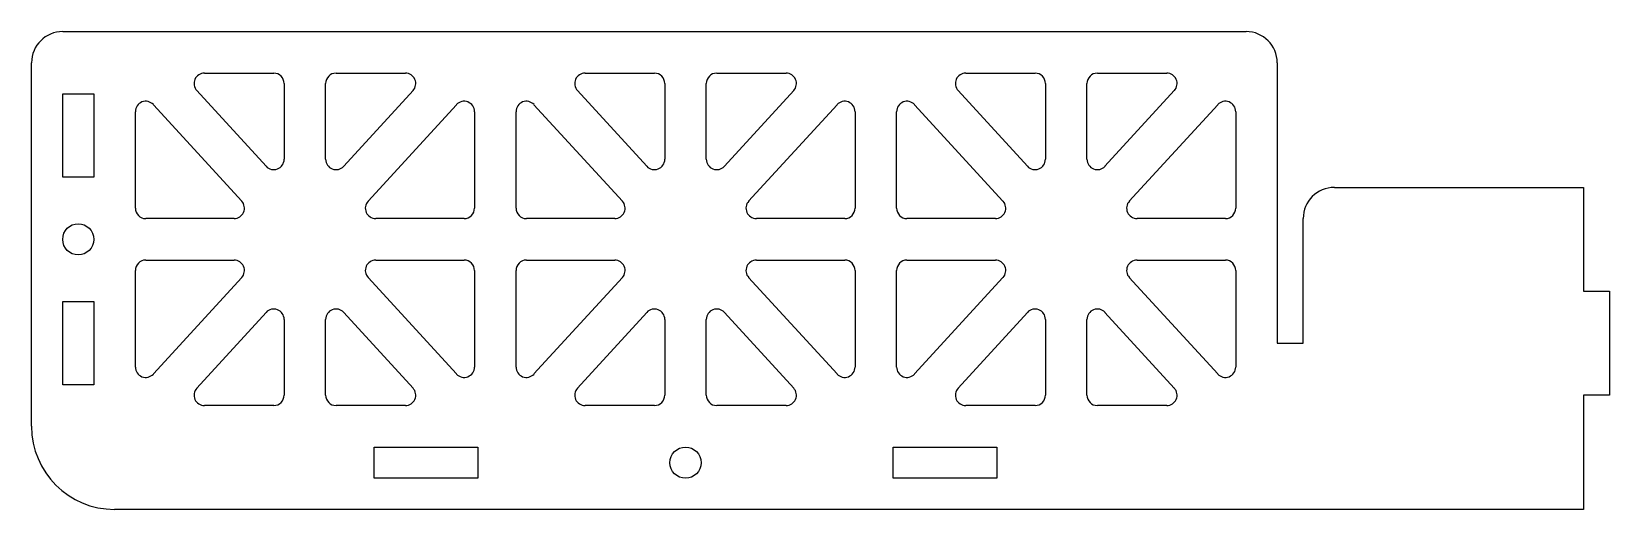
# Model space of a CAD drawing. Header units: millimetres. Extents: x -150 to 2, y 0 to 46.
import ezdxf

# ---------------------------------------------------------------- set-up
doc = ezdxf.new("R2010")
doc.units = ezdxf.units.MM

msp = doc.modelspace()

# ---------------------------------------------------------------- linework, layer by layer
at = {"color": 7, "linetype": 'Continuous', "lineweight": 25}
for p, q in [((-146.5, 46), (-32.5, 46)), ((-149.5, 8), (-149.5, 43)), ((-29.5, 43), (-29.5, 16)), ((-132.85, 42), (-126.17, 42)), ((-120.17, 42), (-113.49, 42)), ((-96.18, 42), (-89.5, 42)), ((-83.5, 42), (-76.82, 42)), ((-59.51, 42), (-52.83, 42)), ((-46.83, 42), (-40.15, 42)), ((-146.5, 32), (-146.5, 40)), ((-146.5, 40), (-143.5, 40)), ((-143.5, 40), (-143.5, 32)), ((-126.9, 33.04), (-133.58, 40.32)), ((-125.17, 41), (-125.17, 33.71)), ((-121.17, 33.71), (-121.17, 41)), ((-112.75, 40.32), (-119.43, 33.04)), ((-90.24, 33.04), (-96.92, 40.32)), ((-88.5, 41), (-88.5, 33.71)), ((-84.5, 33.71), (-84.5, 41)), ((-76.08, 40.32), (-82.76, 33.04)), ((-53.57, 33.04), (-60.25, 40.32)), ((-51.83, 41), (-51.83, 33.71)), ((-47.83, 33.71), (-47.83, 41)), ((-39.42, 40.32), (-46.1, 33.04)), ((-139.5, 29), (-139.5, 38.29)), ((-137.76, 38.96), (-129.25, 29.68)), ((-117.08, 29.68), (-108.57, 38.96)), ((-106.83, 38.29), (-106.83, 29)), ((-102.83, 29), (-102.83, 38.29)), ((-101.1, 38.96), (-92.58, 29.68)), ((-80.42, 29.68), (-71.9, 38.96)), ((-70.17, 38.29), (-70.17, 29)), ((-66.17, 29), (-66.17, 38.29)), ((-64.43, 38.96), (-55.92, 29.68)), ((-43.75, 29.68), (-35.24, 38.96)), ((-33.5, 38.29), (-33.5, 29)), ((-143.5, 32), (-146.5, 32)), ((-24, 31), (0, 31)), ((0, 31), (0, 21)), ((-129.99, 28), (-138.5, 28)), ((-107.83, 28), (-116.35, 28)), ((-93.32, 28), (-101.83, 28)), ((-71.17, 28), (-79.68, 28)), ((-56.65, 28), (-65.17, 28)), ((-34.5, 28), (-43.01, 28)), ((-27, 16), (-27, 28)), ((-139.5, 13.71), (-139.5, 23)), ((-138.5, 24), (-129.99, 24)), ((-116.35, 24), (-107.83, 24)), ((-106.83, 23), (-106.83, 13.71)), ((-102.83, 13.71), (-102.83, 23)), ((-101.83, 24), (-93.32, 24)), ((-79.68, 24), (-71.17, 24)), ((-70.17, 23), (-70.17, 13.71)), ((-66.17, 13.71), (-66.17, 23)), ((-65.17, 24), (-56.65, 24)), ((-43.01, 24), (-34.5, 24)), ((-33.5, 23), (-33.5, 13.71)), ((-129.25, 22.32), (-137.76, 13.04)), ((-108.57, 13.04), (-117.08, 22.32)), ((-92.58, 22.32), (-101.1, 13.04)), ((-71.9, 13.04), (-80.42, 22.32)), ((-55.92, 22.32), (-64.43, 13.04)), ((-35.24, 13.04), (-43.75, 22.32)), ((-146.5, 12), (-146.5, 20)), ((-146.5, 20), (-143.5, 20)), ((-143.5, 20), (-143.5, 12)), ((0, 21), (2.5, 21)), ((2.5, 21), (2.5, 11)), ((-133.58, 11.68), (-126.9, 18.96)), ((-125.17, 18.29), (-125.17, 11)), ((-121.17, 11), (-121.17, 18.29)), ((-119.43, 18.96), (-112.75, 11.68)), ((-96.92, 11.68), (-90.24, 18.96)), ((-88.5, 18.29), (-88.5, 11)), ((-84.5, 11), (-84.5, 18.29)), ((-82.76, 18.96), (-76.08, 11.68)), ((-60.25, 11.68), (-53.57, 18.96)), ((-51.83, 18.29), (-51.83, 11)), ((-47.83, 11), (-47.83, 18.29)), ((-46.1, 18.96), (-39.42, 11.68)), ((-29.5, 16), (-27, 16)), ((-143.5, 12), (-146.5, 12)), ((0, 11), (0, 0)), ((2.5, 11), (0, 11)), ((-126.17, 10), (-132.85, 10)), ((-113.49, 10), (-120.17, 10)), ((-89.5, 10), (-96.18, 10)), ((-76.82, 10), (-83.5, 10)), ((-52.83, 10), (-59.51, 10)), ((-40.15, 10), (-46.83, 10)), ((-116.5, 3), (-116.5, 6)), ((-116.5, 6), (-106.5, 6)), ((-106.5, 6), (-106.5, 3)), ((-66.5, 3), (-66.5, 6)), ((-66.5, 6), (-56.5, 6)), ((-56.5, 6), (-56.5, 3)), ((-106.5, 3), (-116.5, 3)), ((-56.5, 3), (-66.5, 3)), ((0, 0), (-141.5, 0))]:
    msp.add_line(p, q, dxfattribs=at)
for centre in [(-145, 26), (-86.5, 4.5)]:
    msp.add_circle(centre, 1.5, dxfattribs=at)
for centre, radius, start, end in [((-146.5, 43), 3, 90, 180), ((-32.5, 43), 3, 0, 90), ((-132.85, 41), 1, 90, 222.5104), ((-126.17, 41), 1, 0, 90), ((-120.17, 41), 1, 90, 180), ((-113.49, 41), 1, 317.4896, 90), ((-96.18, 41), 1, 90, 222.5104), ((-89.5, 41), 1, 0, 90), ((-83.5, 41), 1, 90, 180), ((-76.82, 41), 1, 317.4896, 90), ((-59.51, 41), 1, 90, 222.5104), ((-52.83, 41), 1, 0, 90), ((-46.83, 41), 1, 90, 180), ((-40.15, 41), 1, 317.4896, 90), ((-138.5, 38.29), 1, 42.5104, 180), ((-107.83, 38.29), 1, 0, 137.4896), ((-101.83, 38.29), 1, 42.5104, 180), ((-71.17, 38.29), 1, 0, 137.4896), ((-65.17, 38.29), 1, 42.5104, 180), ((-34.5, 38.29), 1, 0, 137.4896), ((-126.17, 33.71), 1, 222.5104, 0), ((-120.17, 33.71), 1, 180, 317.4896), ((-89.5, 33.71), 1, 222.5104, 0), ((-83.5, 33.71), 1, 180, 317.4896), ((-52.83, 33.71), 1, 222.5104, 0), ((-46.83, 33.71), 1, 180, 317.4896), ((-24, 28), 3, 90, 180), ((-138.5, 29), 1, 180, 270), ((-129.99, 29), 1, 270, 42.5104), ((-116.35, 29), 1, 137.4896, 270), ((-107.83, 29), 1, 270, 0), ((-101.83, 29), 1, 180, 270), ((-93.32, 29), 1, 270, 42.5104), ((-79.68, 29), 1, 137.4896, 270), ((-71.17, 29), 1, 270, 0), ((-65.17, 29), 1, 180, 270), ((-56.65, 29), 1, 270, 42.5104), ((-43.01, 29), 1, 137.4896, 270), ((-34.5, 29), 1, 270, 0), ((-138.5, 23), 1, 90, 180), ((-129.99, 23), 1, 317.4896, 90), ((-116.35, 23), 1, 90, 222.5104), ((-107.83, 23), 1, 0, 90), ((-101.83, 23), 1, 90, 180), ((-93.32, 23), 1, 317.4896, 90), ((-79.68, 23), 1, 90, 222.5104), ((-71.17, 23), 1, 0, 90), ((-65.17, 23), 1, 90, 180), ((-56.65, 23), 1, 317.4896, 90), ((-43.01, 23), 1, 90, 222.5104), ((-34.5, 23), 1, 0, 90), ((-126.17, 18.29), 1, 0, 137.4896), ((-120.17, 18.29), 1, 42.5104, 180), ((-89.5, 18.29), 1, 0, 137.4896), ((-83.5, 18.29), 1, 42.5104, 180), ((-52.83, 18.29), 1, 0, 137.4896), ((-46.83, 18.29), 1, 42.5104, 180), ((-138.5, 13.71), 1, 180, 317.4896), ((-107.83, 13.71), 1, 222.5104, 0), ((-101.83, 13.71), 1, 180, 317.4896), ((-71.17, 13.71), 1, 222.5104, 0), ((-65.17, 13.71), 1, 180, 317.4896), ((-34.5, 13.71), 1, 222.5104, 0), ((-132.85, 11), 1, 137.4896, 270), ((-126.17, 11), 1, 270, 0), ((-120.17, 11), 1, 180, 270), ((-113.49, 11), 1, 270, 42.5104), ((-96.18, 11), 1, 137.4896, 270), ((-89.5, 11), 1, 270, 0), ((-83.5, 11), 1, 180, 270), ((-76.82, 11), 1, 270, 42.5104), ((-59.51, 11), 1, 137.4896, 270), ((-52.83, 11), 1, 270, 0), ((-46.83, 11), 1, 180, 270), ((-40.15, 11), 1, 270, 42.5104), ((-141.5, 8), 8, 180, 270)]:
    msp.add_arc(centre, radius, start, end, dxfattribs=at)

doc.saveas('drawing.dxf')
